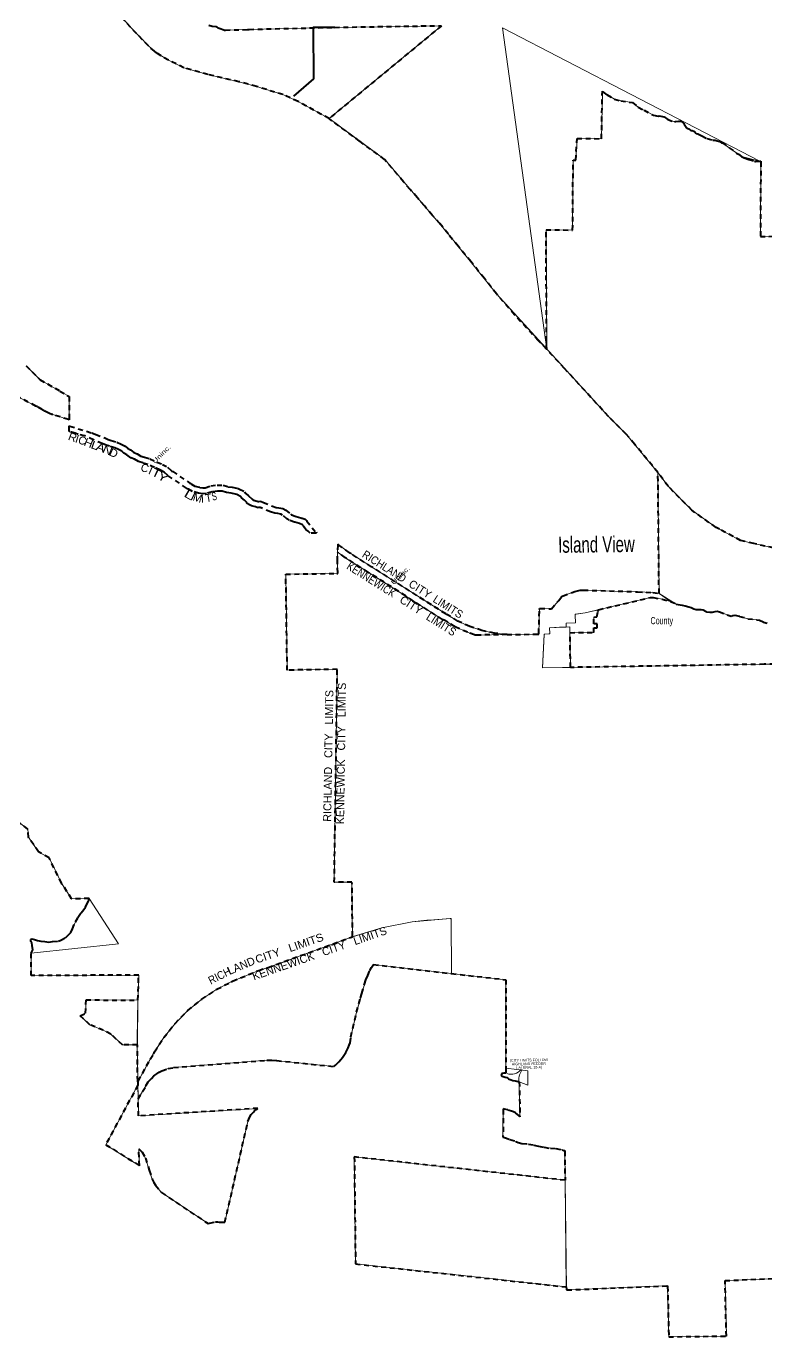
# Model space of a CAD drawing. Header units: feet. Extents: x -903180 to 1023491, y -707744 to 564635.
# Drawn here: x 438178 to 456656, y -478464 to -445717 of the extents above; entities that cross this region are included whole.
import ezdxf
from ezdxf.enums import TextEntityAlignment as Align

# ---------------------------------------------------------------- set-up
doc = ezdxf.new("R2010")
doc.units = ezdxf.units.FT
doc.header["$LTSCALE"] = 80
doc.linetypes.add('SHORT_DASHED', pattern=[2.7, 1.5, -1.2])
for name, color, linetype, lineweight in [('1', 7, 'Continuous', 13), ('13', 7, 'SHORT_DASHED', 40), ('58', 7, 'Continuous', 13), ('62', 7, 'Continuous', 13), ('63', 7, 'Continuous', 13)]:
    doc.layers.add(name, color=color, linetype=linetype, lineweight=lineweight)
for name, color, linetype in [('15', 7, 'Continuous'), ('16', 7, 'Continuous'), ('36', 7, 'Continuous')]:
    doc.layers.add(name, color=color, linetype=linetype)

msp = doc.modelspace()

# ---------------------------------------------------------------- linework, layer by layer
at = {"layer": '1'}
for centre, radius, start, end in [((450283.93, -471557.19), 346.63, 253.20029, 319.21938), ((450940.18, -472048.78), 453.11, 143.974, 182.74434)]:
    msp.add_arc(centre, radius, start, end, dxfattribs=at)
at = {"layer": '13'}
for p, q in [((452551.94, -448528.36), (452574.05, -447342.74)), ((452691.85, -447431.58), (452574.05, -447342.74)), ((453031.55, -447583.75), (453323.67, -447626.65)), ((453615.38, -447816.61), (453848.45, -447942.54)), ((451940.72, -448520.39), (452551.94, -448528.36)), ((454819.11, -448324.13), (454854.92, -448340.72)), ((451165.85, -450802.37), (451830.59, -450811.64)), ((451182.03, -453794.13), (451165.85, -450802.37)), ((441269.75, -456527.56), (441443.97, -456607.98)), ((450330.84, -472836.73), (450211.22, -472796.94))]:
    msp.add_line(p, q, dxfattribs=at)
for points in [[(445743.54, -448026.05), (444969.34, -447595.8), (444591.35, -447426.41), (443933.13, -447223.63), (443494.31, -447104.35), (442714.46, -446923.04), (442115.88, -446754.86), (441730.73, -446567.58), (441455.27, -446400.59), (441424.19, -446375.26), (441388.16, -446345.9), (441384.19, -446342.41), (441231.45, -446208.25), (440780.03, -445741.8), (440376.77, -445276.3)], [(442740.94, -445688.73), (442827.95, -445718.65), (442920.3, -445722.36), (442944.56, -445729.78), (442961, -445745.42), (442995.64, -445766.62), (443052.61, -445784.97), (443092.61, -445797.85), (443113.95, -445804.72), (443133.77, -445815.05), (443153.95, -445814.53), (443708.36, -445800.18), (443728.36, -445796.64), (443748.36, -445796.16), (445887.47, -445744.81), (448557.06, -445703.24), (445743.54, -448026.05)], [(452691.85, -447431.58), (452880.52, -447537.98), (453031.55, -447583.75)], [(453323.67, -447626.65), (453469.93, -447738.47), (453615.38, -447816.61)], [(453848.45, -447942.54), (453966.31, -447960.51), (453995.84, -447958.07), (454074.47, -447970.1), (454108.34, -447978.6), (454118.4, -447984.55), (454206.48, -448047.74), (454372.47, -448103.04), (454402.98, -448100.8), (454474.86, -448092.84), (454517.49, -448092.44), (454537.17, -448092.25), (454557.49, -448102.67), (454559.82, -448104.22), (454583.17, -448120.68), (454608.08, -448148.95), (454614.18, -448164.17), (454688.21, -448267.7), (454747.24, -448291.8), (454779.63, -448324.17), (454819.11, -448324.13)], [(451182.03, -453794.13), (450976.78, -453576.02), (450379.38, -452927.13), (449928.64, -452402.28), (449616.22, -452013.42), (449284.73, -451593.55), (448968.74, -451211.85), (448718.33, -450906.48), (448515.62, -450648.83), (448322.45, -450434.12), (448126.89, -450207.49), (447948.02, -449997.55), (447769.16, -449794.77), (447606.99, -449603.91), (447459.12, -449432.15), (447131.21, -449045.08), (446508.76, -448589.42), (445743.54, -448026.05)], [(451830.59, -450811.64), (451843.65, -449064.3), (451909.15, -449062.23), (451940.72, -448520.39)], [(454854.92, -448340.72), (454871.72, -448348.62), (454915.72, -448394.88), (454961.15, -448407.81), (455060.81, -448457.56), (455195.37, -448525.78), (455334.63, -448565.78), (455389.08, -448567.74), (455443.47, -448582.99), (455502.18, -448597.22), (455550.36, -448629.28), (455568.68, -448631.11), (455928.48, -448887.67), (455975.2, -448913.38), (456046.44, -448973.74), (456119.36, -449002.32), (456239.04, -449045.54), (456370.68, -449086.58), (456401.12, -449095.23), (456511.7, -449091.32), (456531.72, -449090.42), (456531.58, -449114.06), (456520.39, -450972.69), (460552.26, -450903.8)], [(452724.07, -455469.28), (451630.23, -454267.86), (451182.03, -453794.13)], [(438173.01, -454201.68), (438524.01, -454549.03), (439019.37, -454831.87), (439250.89, -454970.55), (439251.14, -455527.83), (439251.15, -455548.61), (439231.15, -455542.49), (438839.41, -455422.8), (438820.75, -455417.1), (438799.41, -455409.38), (438775.85, -455400.85), (438696.13, -455364.44), (438640.66, -455331.7), (438620.7, -455319.92), (438600.66, -455307.09), (438579.15, -455293.31), (438462.42, -455229.42), (438440.84, -455217.6), (438422.42, -455207.98), (437947.08, -454959.69)], [(453962.23, -456867.7), (453379.52, -456158.49), (453167.27, -455908), (452724.07, -455469.28)], [(445435.11, -458382.24), (445415.58, -458382), (445274.98, -458380.21), (445219.72, -458333.02), (445164.51, -458289.23), (445119.28, -458231.1), (445105.77, -458201.82), (445090.35, -458184.85), (445078.79, -458173.45), (445006.22, -458145.49), (445002.24, -458143.96), (444879.8, -458110.79), (444746.37, -458060.25), (444692.01, -458029.72), (444584.88, -457933.96), (444540.11, -457912.69), (444460.88, -457895.68), (444389.46, -457885.7), (444283.46, -457853.41), (444049.93, -457753.89), (444039.46, -457750.01), (444019.44, -457742.58), (443999.46, -457743.72), (443995.58, -457743.94), (443987.71, -457745.23), (443969.45, -457748.21), (443947.71, -457740.58), (443903.37, -457725.03), (443809.28, -457702.76), (443755.15, -457677.48), (443702.48, -457642.94), (443689.01, -457613.88), (443638.08, -457563.72), (443634.88, -457560.57), (443558.02, -457499.6), (443532.29, -457465.87), (443440.64, -457419.21), (443410.52, -457405.92), (443302.51, -457386.6), (443183.13, -457370.74), (443071, -457334.91), (442954.74, -457333.99), (442822.22, -457349.7), (442679.09, -457395.18), (442587.74, -457403.26), (442485.88, -457387.81), (442333.89, -457344.98), (442224.87, -457282.96), (442208.7, -457273.76), (442184.87, -457257.74), (441716.95, -456943.24), (441716.5, -456942.8), (441623.82, -456857.01), (441516.57, -456801.69), (441383.25, -456745.16), (441215.27, -456667.62), (441091.42, -456628), (440980.95, -456594.24), (440882.87, -456536.8), (440790.5, -456497.73), (440694.24, -456426.15), (440692.88, -456425.26), (440615.8, -456384.16), (440566.9, -456336), (440482.53, -456297.27), (440389.25, -456248.66), (440261.13, -456213.36), (440172.95, -456186.11), (440079.32, -456143.27), (439858.18, -456052.73), (439640.88, -455954.84), (439474.76, -455919.39), (439403.27, -455881.84), (439271.28, -455845.11), (439251.28, -455839.54), (439251.27, -455821.29), (439251.23, -455726.21), (439251.22, -455705.48), (439271.22, -455711.59), (439818.96, -455878.94), (439917.42, -455914.89), (440138.96, -456005.61), (440226.51, -456045.67), (440303.21, -456069.36), (440444.45, -456108.28), (440548.53, -456162.51), (440653.4, -456210.66), (440705.56, -456262.02), (440769.48, -456296.1), (440780.22, -456303.15), (440865.54, -456366.61), (440950.27, -456402.44), (441041.59, -456455.92), (441136.2, -456484.84), (441269.75, -456527.56)], [(441443.97, -456607.98), (441580.33, -456665.79), (441710.74, -456733.07), (441800.26, -456815.93), (441816.8, -456831.4), (441840.26, -456847.08), (442269.86, -457134.21), (442287.58, -457146.06), (442309.86, -457158.73), (442392.17, -457205.56), (442517.6, -457240.91), (442592.44, -457252.26), (442649.41, -457247.22), (442790.4, -457202.42), (442946.46, -457183.93), (443094.96, -457185.09), (443216.09, -457223.8), (443325.61, -457238.36), (443454.62, -457261.42), (443505, -457283.65), (443630.83, -457347.71), (443665.92, -457393.74), (443734.36, -457448.03), (443743.3, -457456.82), (443813.65, -457526.1), (443820.56, -457541), (443828.39, -457546.14), (443858.8, -457560.34), (443945.59, -457580.87), (443951.97, -457583.11), (443973.38, -457590.63), (443991.97, -457589.28), (444030.27, -457586.61), (444105.45, -457614.51), (444334.86, -457712.27), (444421.9, -457738.78), (444487.04, -457747.88), (444588.67, -457769.71), (444668.74, -457807.72), (444779.77, -457906.96), (444810.03, -457923.97), (444926.08, -457967.93), (445037.02, -457997.98), (445060.7, -458005.74), (445077.02, -458012.02), (445144.99, -458038.21), (445165, -458047.17), (445179.46, -458067.17), (445189.2, -458080.64), (445418.81, -458362.25), (445435.11, -458382.24)], [(450190.81, -460918.88), (450966.77, -460907.19), (450986.75, -460906.89), (450987.18, -460885.89), (450999.47, -460290.23), (450999.89, -460269.69), (451019.88, -460269.77), (451298.97, -460270.84), (451482, -460064.48), (451554.87, -459978.84), (451576.08, -459955.29), (451592.89, -459949.16), (451821.21, -459865.8), (451885.72, -459840.61), (451952.5, -459822.3), (452020.84, -459811.07), (452062.04, -459808.42), (452082.04, -459807.14), (452102.04, -459805.79), (453412.74, -459846.61), (453439.63, -459847.44), (453452.74, -459848.15), (453830.56, -459868.58), (453989.69, -459889.03), (453962.23, -456867.7)], [(457905.23, -458989.96), (456354.29, -458642.58), (456028.36, -458569.41), (455502.77, -458286.61), (455412.96, -458240.67), (454806.23, -457806.79), (454213.79, -457210.58), (453962.23, -456867.7)], [(450190.81, -460918.88), (450178.7, -460917.51), (449880.79, -460883.91), (449565.3, -460814.52), (449258.8, -460712.52), (448964.63, -460579.05), (448704.86, -460426.6), (448686.18, -460415.64), (448664.86, -460402.1), (446805.58, -459221.74), (446289.45, -458895.58), (446273.04, -458885.15), (446249.45, -458868.14), (445981.02, -458674.61), (445961.05, -458659.87), (445960.74, -458681.72), (445958.19, -458860.52)], [(440965.38, -472094.7), (440977.43, -472072.85), (441276.92, -471530.01), (441361.98, -471385.43), (441374.28, -471364.52), (441386.54, -471345.43), (441617.89, -470985.07), (441899.85, -470633.13), (442217.05, -470312.59), (442566.02, -470026.97), (442942.94, -469779.38), (443295.36, -469595.87), (443315.79, -469585.23), (443335.36, -469577.19), (443987.21, -469309.14), (444188.89, -469241.76), (444219.87, -469235.16), (446309.34, -468477.4), (446329.34, -468469.92), (446330.88, -468449.92), (446317.79, -467103.33), (445875.41, -467105.57), (445950.71, -461784.39), (444699.28, -461807.93), (444665.42, -459408.27), (445943.09, -459391.64), (445963.02, -459391.38), (445962.45, -459371.38), (445955.3, -459118.54), (445954.78, -459100.16), (445955.08, -459078.54), (445958.19, -458860.52)], [(450190.81, -460918.88), (449417.91, -460930.52), (449398.86, -460930.81), (449377.91, -460923.35), (449204.08, -460861.48), (448894.66, -460721.09), (448619.1, -460559.38), (448599.1, -460549.88), (448579.1, -460537.18), (446719.96, -459356.9), (446192.93, -459023.85), (446172.92, -459010.49), (446152.93, -458996.52), (445979.7, -458875.54), (445958.19, -458860.52)], [(456874.56, -461657.39), (456616.08, -461660.25), (451777.35, -461738.05), (451763.89, -460871.81), (452361.45, -460862.3), (452364.33, -460750.17), (452446.24, -460748.34), (452442.21, -460648.42), (452360.5, -460650.32), (452358.6, -460480.17), (452433.95, -460478.28), (452460.36, -460338.41), (452474.64, -460296.87), (453775.2, -459992.3), (453795.15, -459987.6), (453815.2, -459989.45), (453843.25, -459992.02), (454068.29, -460036.57), (454273.3, -460087.27), (454420.25, -460154.43), (454468.52, -460170.14), (454570.9, -460179.46), (454642.67, -460202.55), (454731.66, -460222.33), (454790.99, -460242.1), (454862.49, -460271.67), (454918.8, -460289.33), (455045.21, -460292.45), (455089.42, -460302.17), (455165.96, -460343.75), (455174.04, -460349.71), (455255.72, -460360.76), (455285.39, -460360.76), (455324.58, -460360.69), (455394.64, -460340.15), (455442.76, -460335.8), (455497.05, -460351.47), (455694.21, -460426.29), (455788.71, -460453.71), (455832.76, -460443.37), (455882.84, -460433), (456001.43, -460462.25), (456206.5, -460520.98), (456433.39, -460547.47), (456499.68, -460559.04), (456590.27, -460600.52), (456600.35, -460606.47), (456688.79, -460629.91)], [(439747.2, -467512.82), (439313.26, -467522.33), (439061.76, -467130.84), (438749.36, -466500.37), (438488.83, -466347.96), (438234.16, -465981.54), (438220.2, -465777.8), (437623.86, -465332.49)], [(440965.38, -472094.7), (440964.9, -472072.85), (440955.71, -471659.06), (440957.47, -471167.32), (440587.51, -471172.28), (440294.96, -470899.48), (440103.4, -470801.87), (439769.61, -470667.01), (439524.37, -470446.2), (439659.19, -470380.44), (439675.29, -470047.83), (440970.29, -470050.27), (440988.32, -469427.53), (438300.2, -469437.91), (438299.15, -468880.82), (438342.49, -468797.86), (438330.51, -468688.26), (438321.96, -468616.34), (438290.29, -468582.95), (438294.57, -468535.86), (438321.96, -468521.3), (438384.43, -468533.29), (438459.75, -468563.26), (438540.42, -468578.83), (438646.54, -468585.68), (438742.39, -468602.8), (438838.23, -468585.68), (438982.01, -468575.4), (439047.05, -468554.85), (439166.86, -468486.36), (439218.21, -468438.41), (439218.21, -468438.41), (439290.09, -468359.64), (439331.17, -468274.03), (439406.48, -468099.36), (439468.1, -467989.77), (439543.41, -467880.18), (439594.75, -467821.96), (439656.37, -467732.92), (439690.6, -467657.57), (439731.68, -467578.8), (439747.2, -467512.82)], [(440965.38, -472094.7), (440965.59, -472176.89), (440163.32, -473664.8), (441009.03, -474189.67), (440992.52, -473763.94), (441074, -473850.21), (441160.93, -473998.08), (441252.24, -474303.96), (441325.81, -474521.3), (441366.91, -474608.8), (441406.94, -474673.61), (441539.98, -474837.85), (441558.45, -474862.54), (442721.8, -475636.85), (442756.78, -475623.45), (442910.78, -475591.88), (442959.28, -475591.88), (443000.11, -475601.42), (443064.84, -475603.39), (443126.59, -475601.24), (443142.7, -475599.45), (443717.04, -473085.07), (443741.07, -473024.12), (443767.05, -472968.04), (443801.22, -472913.33), (443828.56, -472877.77), (443853.17, -472853.15), (443885.97, -472821.69), (443926.62, -472787.76), (443964.61, -472755.78), (440982.44, -472942.69), (440972.97, -472520.07), (441168.85, -472195.03), (441229.25, -472096.9), (441305.4, -472009.21), (441370.05, -471947.39), (441440.45, -471891.32), (441502.23, -471852.51), (441566.88, -471819.44), (441722.05, -471761.94), (441859.97, -471736.06), (444192.14, -471553.59), (444314.61, -471549.89), (444441.05, -471561.39), (445863.16, -471711.33), (445903.28, -471676.04), (445945.66, -471637.23), (445992.35, -471589.79), (446036.89, -471538.03), (446079.28, -471484.12), (446117.35, -471432.37), (446160.09, -471358.7), (446190.26, -471308.38), (446218.99, -471243.69), (446246.29, -471180.43), (446268.2, -471117.54), (446291.32, -470971.62), (446430.88, -470349.53), (446531.11, -469993.31), (446561.31, -469884.04), (446627.4, -469654.02), (446663.31, -469543.32), (446710.01, -469436.23), (446764.6, -469311.15), (446806.27, -469234.96), (446857.25, -469163.91), (448801.99, -469388.07), (450160.51, -469540.72), (450163.79, -471752.38), (450164.89, -471877.68), (450110.22, -471876.77), (450082.04, -471884.12), (450056.31, -471893.93), (450050.19, -471906.19), (450048.96, -471925.81), (450053.86, -471940.52), (450066.11, -471950.33), (450073.47, -471955.23), (450116.35, -471966.26), (450148.2, -471976.07), (450189.86, -471988.33), (450213.14, -472001.82), (450231.52, -472017.75), (450246.22, -472028.79), (450294, -472044.73), (450334.43, -472061.89), (450395.69, -472071.7), (450436.12, -472077.83), (450497.73, -472090.93), (450513.78, -472941.97), (450514.21, -472964.69), (450494.16, -472942.47), (450492.39, -472940.51), (450395.41, -472862.53), (450330.84, -472836.73)], [(450211.22, -472796.94), (450118.72, -472772.62), (450098.73, -472767.36), (450098.44, -472787.89), (450088.86, -473472.29), (450128.01, -473484.1), (450261.72, -473530.3), (450408.85, -473582.77), (450466.62, -473606.9), (450564.13, -473630.83), (450724.12, -473648.73), (450861.48, -473673.57), (450981.55, -473704.75), (451115.95, -473728.83), (451274.22, -473753.07), (451274.95, -473753.19), (451413.71, -473757.99), (451571.56, -473794.68), (451611.03, -473806.41), (451631.64, -473810.56), (451631.89, -473830.44), (451641.15, -474552.89), (446376.18, -473969.27), (446405.3, -476643.86), (451672.88, -477218.18), (451673.77, -477272.82), (451674.02, -477293.59), (451694.01, -477292.78), (454183.15, -477192.11), (454204.4, -477191.25), (454204.84, -477211.3), (454231.84, -478463.87), (455670.88, -478446.54), (455638.86, -477059.17), (456985.38, -477003.72)]]:
    msp.add_lwpolyline(points, dxfattribs=at)
at = {"layer": '58'}
for points in [[(453962.23, -456867.7), (453167.27, -455908), (452724.07, -455469.28), (449928.64, -452402.28), (448718.33, -450906.48), (447136.54, -449045.84), (446508.76, -448589.42), (445743.54, -448026.05), (444969.34, -447595.8), (444591.35, -447426.41), (443933.13, -447223.63), (443494.31, -447104.35), (442714.46, -446923.04), (442115.88, -446754.86), (441730.73, -446567.58), (441455.27, -446400.59), (441424.19, -446375.26), (441388.16, -446345.9), (441384.19, -446342.41), (441231.45, -446208.25), (440780.03, -445741.8), (440376.77, -445276.3)], [(442740.94, -445688.73), (442827.95, -445718.65), (442920.3, -445722.36), (442944.56, -445729.78), (442961, -445745.42), (442995.64, -445766.62), (443052.61, -445784.97), (443092.61, -445797.85), (443113.95, -445804.72), (443133.77, -445815.05), (443153.95, -445814.53), (443708.36, -445800.18), (443728.36, -445796.64), (443748.36, -445796.16), (445887.47, -445744.81), (448557.06, -445703.24), (445743.54, -448026.05)], [(445743.54, -448026.05), (447136.54, -449045.84), (448718.33, -450906.48), (449928.64, -452402.28), (451182.03, -453793.84), (450080.28, -445753.56), (456511.7, -449091.32), (456531.72, -449090.42), (456531.58, -449114.06), (456520.39, -450972.69), (460552.26, -450903.8)], [(438173.01, -454201.68), (438524.01, -454549.03), (439019.37, -454831.87), (439250.89, -454970.55), (439251.14, -455527.83), (439251.15, -455548.61), (439231.15, -455542.49), (438839.41, -455422.8), (438820.75, -455417.1), (438799.41, -455409.38), (438775.85, -455400.85), (438696.13, -455364.44), (438640.66, -455331.7), (438620.7, -455319.92), (438600.66, -455307.09), (438579.15, -455293.31), (438462.42, -455229.42), (438440.84, -455217.6), (438422.42, -455207.98), (437947.08, -454959.69)], [(441617.89, -470985.07), (441899.85, -470633.13), (442217.05, -470312.59), (442566.02, -470026.97), (442942.94, -469779.38), (443295.36, -469595.87), (443315.79, -469585.23), (443335.36, -469577.19), (443987.21, -469309.14), (444188.89, -469241.76), (444219.87, -469235.16), (446309.34, -468477.4), (446329.34, -468469.92), (446330.88, -468449.92), (446317.79, -467103.33), (445875.41, -467105.57), (445950.71, -461784.39), (444699.28, -461807.93), (444665.42, -459408.27), (445943.09, -459391.64), (445963.02, -459391.38), (445962.45, -459371.38), (445955.3, -459118.54), (445954.78, -459100.16), (445955.08, -459078.54), (445958.19, -458860.52), (445960.74, -458681.72), (445961.05, -458659.87), (445981.02, -458674.61), (446249.45, -458868.14), (446273.04, -458885.15), (446289.45, -458895.58), (446805.58, -459221.74), (448664.86, -460402.1), (448686.18, -460415.64), (448704.86, -460426.6), (448964.63, -460579.05), (449258.8, -460712.52), (449565.3, -460814.52), (449880.79, -460883.91), (450178.7, -460917.51), (450190.81, -460918.88), (450966.77, -460907.19), (450986.75, -460906.89), (450987.18, -460885.89), (450999.47, -460290.23), (450999.89, -460269.69), (451019.88, -460269.77), (451298.97, -460270.84), (451482, -460064.48), (451554.87, -459978.84), (451576.08, -459955.29), (451592.89, -459949.16), (451821.21, -459865.8), (451885.72, -459840.61), (451952.5, -459822.3), (452020.84, -459811.07), (452062.04, -459808.42), (452082.04, -459807.14), (452102.04, -459805.79), (453412.74, -459846.61), (453439.63, -459847.44), (453452.74, -459848.15), (453830.56, -459868.58), (453989.69, -459889.03), (453962.23, -456867.7)], [(457905.23, -458989.96), (456354.29, -458642.58), (456028.36, -458569.41), (455502.77, -458286.61), (455412.96, -458240.67), (454806.23, -457806.79), (454213.79, -457210.58), (453962.23, -456867.7), (453989.69, -459889.03), (454420.25, -460154.43), (454468.52, -460170.14), (454570.9, -460179.46), (454642.67, -460202.55), (454731.66, -460222.33), (454790.99, -460242.1), (454862.49, -460271.67), (454918.8, -460289.33), (455045.21, -460292.45), (455089.42, -460302.17), (455165.96, -460343.75), (455174.04, -460349.71), (455255.72, -460360.76), (455285.39, -460360.76), (455324.58, -460360.69), (455394.64, -460340.15), (455442.76, -460335.8), (455497.05, -460351.47), (455694.21, -460426.29), (455788.71, -460453.71), (455832.76, -460443.37), (455882.84, -460433), (456001.43, -460462.25), (456206.5, -460520.98), (456433.39, -460547.47), (456499.68, -460559.04), (456590.27, -460600.52), (456600.35, -460606.47), (456688.79, -460629.91)], [(453775.2, -459992.3), (453795.15, -459987.6), (453815.2, -459989.45), (453843.25, -459992.02), (454068.29, -460036.57), (454273.3, -460087.27), (453989.69, -459889.03), (453830.56, -459868.58), (453452.74, -459848.15), (453439.63, -459847.44), (453412.74, -459846.61), (452102.04, -459805.79), (452082.04, -459807.14), (452062.04, -459808.42), (452020.84, -459811.07), (451952.5, -459822.3), (451885.72, -459840.61), (451821.21, -459865.8), (451592.89, -459949.16), (451576.08, -459955.29), (451554.87, -459978.84), (451482, -460064.48), (451298.97, -460270.84), (451019.88, -460269.77), (450999.89, -460269.69), (450999.47, -460290.23), (450987.18, -460885.89), (450986.75, -460906.89), (450966.77, -460907.19), (450190.81, -460918.88), (449417.91, -460930.52), (449398.86, -460930.81), (449377.91, -460923.35), (449204.08, -460861.48), (448894.66, -460721.09), (448619.1, -460559.38), (448599.1, -460549.88), (448579.1, -460537.18), (446719.96, -459356.9), (446192.93, -459023.85), (446172.92, -459010.49), (446152.93, -458996.52), (445979.7, -458875.54), (445958.19, -458860.52), (445955.08, -459078.54), (445954.78, -459100.16), (445955.3, -459118.54), (445962.45, -459371.38), (445963.02, -459391.38), (445943.09, -459391.64), (444665.42, -459408.27), (444699.28, -461807.93), (445950.71, -461784.39), (445875.41, -467105.57), (446317.79, -467103.33), (446330.88, -468449.92), (446329.34, -468469.92), (446349.34, -468463.82), (447066.77, -468244.99), (447823.67, -468098.38), (448190.61, -468056.93), (448211.19, -468054.61), (448230.61, -468053.13), (448362.61, -468043.11), (448771.47, -468012.26), (448794.08, -468010.55), (448794.19, -468030.75), (448801.99, -469388.07), (450160.51, -469540.72), (450163.79, -471752.38), (450709.46, -471819.62), (450710.47, -472179.25), (450497.73, -472090.93), (450513.78, -472941.97), (450514.21, -472964.69), (450494.16, -472942.47), (450492.39, -472940.51), (450395.41, -472862.53), (450330.84, -472836.73), (450211.22, -472796.94), (450118.72, -472772.62), (450098.73, -472767.36), (450098.44, -472787.89), (450088.86, -473472.29), (450128.01, -473484.1), (450261.72, -473530.3), (450408.85, -473582.77), (450466.62, -473606.9), (450564.13, -473630.83), (450724.12, -473648.73), (450861.48, -473673.57), (450981.55, -473704.75), (451115.95, -473728.83), (451274.22, -473753.07), (451274.95, -473753.19), (451413.71, -473757.99), (451571.56, -473794.68), (451611.03, -473806.41), (451631.64, -473810.56), (451631.89, -473830.44), (451641.16, -474552.86)], [(456874.56, -461657.39), (456616.08, -461660.25), (451078.12, -461749.37), (451117.08, -460924.91), (451118.03, -460904.91), (451138.03, -460904.61), (451238.66, -460903.09), (451259.31, -460902.78), (451258.8, -460882.79), (451255.28, -460749.41), (451503.83, -460736.46), (451669.44, -460730.81), (451666.12, -460633.53), (451900.39, -460625.54), (451893.78, -460431.8), (451896.6, -460411.54), (451914.79, -460408.94), (452143.74, -460376.18), (453775.2, -459992.3)], [(437623.86, -465332.49), (438220.2, -465777.8), (438234.16, -465981.54), (438488.83, -466347.96), (438749.36, -466500.37), (439061.76, -467130.84), (439313.26, -467522.33), (439747.2, -467512.82), (440484.29, -468643.38), (438299.15, -468880.82), (438300.2, -469437.91), (440988.32, -469427.53), (440970.29, -470050.27), (440952.91, -471019.4), (440955.71, -471659.06), (440964.9, -472072.85), (440965.38, -472094.7), (440977.43, -472072.85), (441276.92, -471530.01), (441361.98, -471385.43), (441374.28, -471364.52), (441386.54, -471345.43), (441617.89, -470985.07)], [(451641.16, -474552.86), (451673.77, -477272.82), (451674.02, -477293.59), (451694.01, -477292.78), (454183.15, -477192.11), (454204.4, -477191.25), (454204.84, -477211.3), (454231.84, -478463.87), (455670.88, -478446.54), (455638.86, -477059.17), (456985.38, -477003.72)]]:
    msp.add_lwpolyline(points, dxfattribs=at)
for points in [[(451165.85, -450802.37), (451830.59, -450811.64), (451843.65, -449064.3), (451909.15, -449062.23), (451940.72, -448520.39), (452551.94, -448528.36), (452574.05, -447342.74), (452691.85, -447431.58), (452880.52, -447537.98), (453031.55, -447583.75), (453323.67, -447626.65), (453469.93, -447738.47), (453848.45, -447942.54), (453966.31, -447960.51), (453995.84, -447958.07), (454074.47, -447970.1), (454108.34, -447978.6), (454206.48, -448047.74), (454372.47, -448103.04), (454537.17, -448092.25), (454583.17, -448120.68), (454608.08, -448148.95), (454614.18, -448164.17), (454688.21, -448267.7), (454747.24, -448291.8), (454779.63, -448324.17), (454819.11, -448324.13), (454871.72, -448348.62), (454915.72, -448394.88), (454961.15, -448407.81), (455195.37, -448525.78), (455334.63, -448565.78), (455389.08, -448567.74), (455443.47, -448582.99), (455502.18, -448597.22), (455550.36, -448629.28), (455568.68, -448631.11), (456046.44, -448973.74), (456511.7, -449091.32), (450080.28, -445753.56), (451182.03, -453793.84)], [(451896.6, -460411.54), (452143.74, -460376.18), (452474.64, -460296.87), (452460.36, -460338.41), (452433.95, -460478.28), (452358.6, -460480.17), (452360.5, -460650.32), (452442.21, -460648.42), (452446.24, -460748.34), (452364.33, -460750.17), (452361.45, -460862.3), (451763.89, -460871.81), (451760.6, -460725.34), (451669.44, -460730.81), (451666.12, -460633.53), (451900.39, -460625.54), (451893.78, -460431.8)], [(451760.6, -460725.34), (451777.55, -461719.22), (451777.35, -461738.05), (451078.12, -461749.37), (451118.03, -460904.91), (451259.31, -460902.78), (451255.28, -460749.41)], [(439543.41, -467880.18), (439594.75, -467821.96), (439656.37, -467732.92), (439690.6, -467657.57), (439731.68, -467578.8), (439747.2, -467512.82), (440484.29, -468643.38), (438299.15, -468880.82), (438342.49, -468797.86), (438330.51, -468688.26), (438321.96, -468616.34), (438321.96, -468616.34), (438290.29, -468582.95), (438294.57, -468535.86), (438321.96, -468521.3), (438384.43, -468533.29), (438384.43, -468533.29), (438459.75, -468563.26), (438540.42, -468578.83), (438646.54, -468585.68), (438742.39, -468602.8), (438838.23, -468585.68), (438982.01, -468575.4), (439047.05, -468554.85), (439047.05, -468554.85), (439166.86, -468486.36), (439290.09, -468359.64), (439406.48, -468099.36), (439468.1, -467989.77), (439543.41, -467880.18)], [(444192.14, -471553.59), (441859.97, -471736.06), (441722.05, -471761.94), (441566.88, -471819.44), (441502.23, -471852.51), (441440.45, -471891.32), (441370.05, -471947.39), (441305.4, -472009.21), (441229.25, -472096.9), (440972.97, -472520.07), (440965.38, -472094.7), (440977.43, -472072.85), (441361.98, -471385.43), (441617.89, -470985.07), (441899.85, -470633.13), (442217.05, -470312.59), (442566.02, -470026.97), (442942.94, -469779.38), (443335.36, -469577.19), (443987.21, -469309.14), (444219.87, -469235.16), (446329.34, -468469.92), (447066.77, -468244.99), (447823.67, -468098.38), (448771.47, -468012.26), (448794.19, -468030.75), (448801.99, -469388.07), (446857.25, -469163.91), (446806.27, -469234.96), (446764.6, -469311.15), (446710.01, -469436.23), (446663.31, -469543.32), (446561.31, -469884.04), (446430.88, -470349.53), (446291.32, -470971.62), (446268.2, -471117.54), (446246.29, -471180.43), (446190.26, -471308.38), (446079.28, -471484.12), (445992.35, -471589.79), (445863.16, -471711.33), (444314.61, -471549.89)], [(439675.29, -470047.83), (440970.29, -470050.27), (440957.47, -471167.32), (440587.51, -471172.28), (440294.96, -470899.48), (440103.4, -470801.87), (439769.61, -470667.01), (439524.37, -470446.2), (439659.19, -470380.44)], [(450710.47, -472179.25), (450497.73, -472090.93), (450436.12, -472077.83), (450334.43, -472061.89), (450294, -472044.73), (450294, -472044.73), (450246.22, -472028.79), (450231.52, -472017.75), (450213.14, -472001.82), (450189.86, -471988.33), (450148.2, -471976.07), (450073.47, -471955.23), (450066.11, -471950.33), (450053.86, -471940.52), (450048.96, -471925.81), (450050.19, -471906.19), (450056.31, -471893.93), (450082.04, -471884.12), (450110.22, -471876.77), (450164.89, -471877.68), (450164.89, -471877.68), (450164.89, -471877.68), (450163.79, -471752.38), (450709.46, -471819.62)], [(440982.44, -472942.69), (443964.61, -472755.78), (443885.97, -472821.69), (443828.56, -472877.77), (443767.05, -472968.04), (443741.07, -473024.12), (443717.04, -473085.07), (443142.7, -475599.45), (443126.59, -475601.24), (443064.84, -475603.39), (443000.11, -475601.42), (442959.28, -475591.88), (442959.28, -475591.88), (442910.78, -475591.88), (442756.78, -475623.45), (442721.8, -475636.85), (441558.45, -474862.54), (441539.98, -474837.85), (441406.94, -474673.61), (441366.91, -474608.8), (441325.81, -474521.3), (441252.24, -474303.96), (441160.93, -473998.08), (441074, -473850.21), (440992.52, -473763.94), (441009.03, -474189.67), (440163.32, -473664.8), (440965.59, -472176.89), (440972.97, -472520.07)], [(451672.88, -477218.18), (446405.3, -476643.86), (446376.18, -473969.27), (451641.15, -474552.89)]]:
    msp.add_lwpolyline(points, close=True, dxfattribs=at)
at = {"layer": '63', "lineweight": 40}
msp.add_lwpolyline([(445887.47, -445744.81), (445349.81, -445751.63), (445358.39, -447031.96), (444857.61, -447467.27)], dxfattribs=at)

# ---------------------------------------------------------------- texts
at = {"layer": '1', "width": 1.05}
for s, p in [('(CITY LIMITS FOLLOW', (450259.7, -471589.88)), ('HIGHLAND FEEDER', (450308.71, -471683.07)), ('LATERAL 18-A)', (450426.32, -471768.88))]:
    msp.add_text(s, height=64, rotation=1, dxfattribs=at).set_placement(p)
at = {"layer": '15'}
for s, height, rotation, width, p in [('R', 200, 339.946, 1.05, (439304, -456079.56)), ('H', 200, 338.026, 1.1, (439698.71, -456223.75)), ('L', 200, 340.345, 1.25, (439861.87, -456284.38)), ('A', 200, 340.153, 1.25, (440003.7, -456337.13)), ('N', 200, 337.21, 1.2, (440171.61, -456404.42)), ('D', 200, 335.094, 1.05, (440323.03, -456471.29)), ('I', 200, 335.957, 1.05, (441246.3, -456909.54)), ('T', 200, 334.102, 1.4, (441384.59, -456973.34)), ('Y', 200, 327.194, 1.45, (441536.6, -457067.99)), ('L', 200, 329.911, 1.55, (442198.7, -457513.07)), ('I', 200, 332.4, 1.2, (442300.85, -457557.06)), ('I', 200, 357.627, 0.9, (442580.23, -457620.47)), ('S', 200, 12.618, 0.7, (442896.34, -457559.11)), ('   CITY   LIMITS', 200.5, 19.002, 1.05, (444674.33, -468886.86)), ('RICH', 200.5, 27.002, 0.9, (443054.1, -469531.68))]:
    msp.add_text(s, height=height, rotation=rotation, dxfattribs=dict(at, width=width)).set_placement(p, align=Align.CENTER)
for s, height, rotation, p in [('I', 200, 341.662, (439420.95, -456120.36)), ('C', 200, 340.25, (439547.17, -456162.86)), ('C', 200, 340.671, (441108.33, -456849.22)), ('M', 200, 342.802, (442432.94, -457595.65)), ('T', 200, 10.125, (442750.56, -457600.74)), ('RICHLAND   CITY   LIMITS', 200.5, 89.002, (445825.5, -463949.79)), ('LAND ', 200.5, 23.002, (443623.17, -469269.05))]:
    msp.add_text(s, height=height, rotation=rotation, dxfattribs=at).set_placement(p, align=Align.CENTER)
for s, rotation, width, p in [('KENNEWICK', 327.71, 0.85, (446165.79, -459263.67)), ('RICHLAND', 327.709, 0.9, (446551.78, -458968.73)), ('LIMITS', 327.591, 0.95, (448320.43, -460087.12)), ('LIMITS', 327.59, 0.95, (448150.09, -460528.28))]:
    msp.add_text(s, height=200, rotation=rotation, dxfattribs=dict(at, width=width)).set_placement(p)
for s, rotation, p in [('CITY', 327.591, (447712.73, -459702.51)), ('CITY', 327.59, (447487.65, -460100.14)), ('KENNEWICK   CITY   LIMITS', 89.189, (446118.65, -465657.41)), ('KENNEWICK   CITY   LIMITS', 19.189, (443867.95, -469559.41))]:
    msp.add_text(s, height=200, rotation=rotation, dxfattribs=at).set_placement(p)
at = {"layer": '16', "width": 0.7}
msp.add_text('Island View', height=400, rotation=0.63, dxfattribs=at).set_placement((451469.99, -458875.32))
at = {"layer": '36', "width": 1.35}
for p in [(441392.72, -456654.88), (447364.68, -459682.09)]:
    msp.add_text('Uninc.', height=113, rotation=45, dxfattribs=at).set_placement(p)
at = {"layer": '62', "width": 0.6}
msp.add_text('County', height=178, dxfattribs=at).set_placement((453776.01, -460658.89))

doc.saveas('drawing.dxf')
